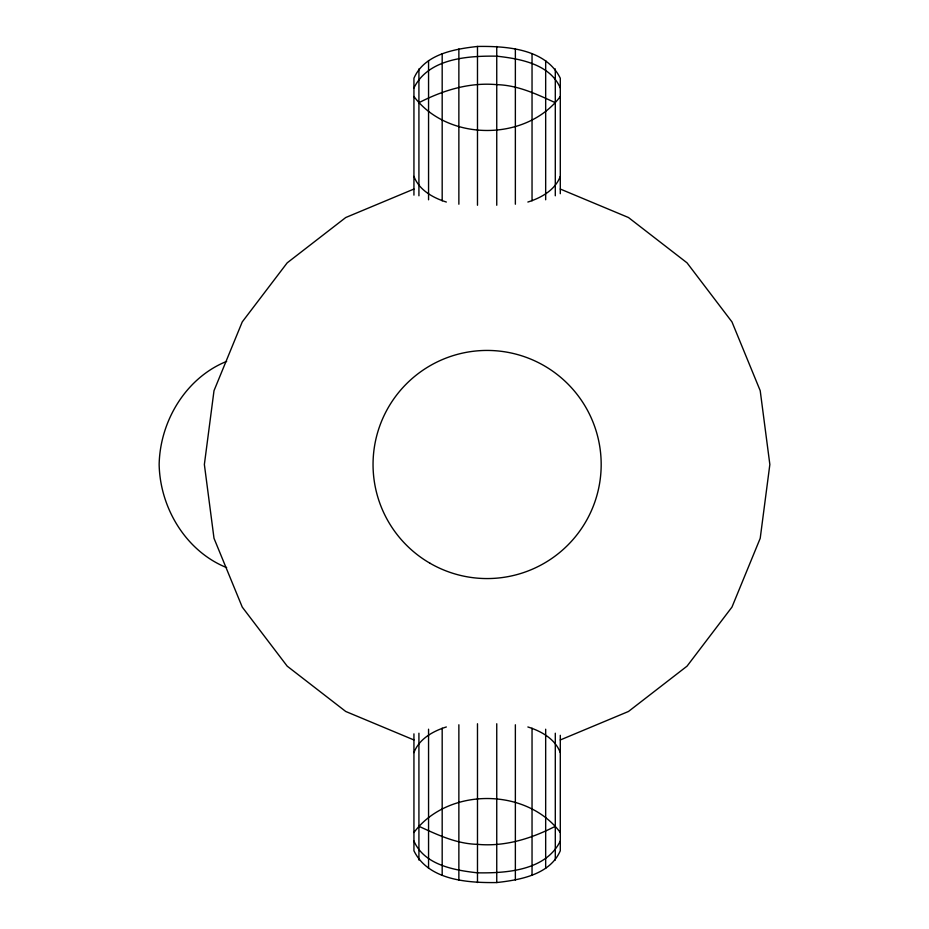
<?xml version="1.0" encoding="UTF-8"?>
<svg xmlns="http://www.w3.org/2000/svg" width="929" height="929" viewBox="0 0 929 929"><rect width="100%" height="100%" fill="white"/><g stroke="black" fill="none" stroke-linecap="round" stroke-linejoin="round"><path stroke-width="1.39" d="M560.292 193.696L560.292 78.222C545.799 48.656 506.56 46.044 477.483 46.45C454.188 49.074 424.402 54.219 413.939 78.222L413.939 195.136M413.939 87.941C428.42 58.364 467.67 55.752 496.748 56.17C520.043 58.794 549.829 63.927 560.292 87.941M560.292 176.371C555.112 190.12 541.212 197.854 527.869 202.034M413.939 752.629C419.118 738.88 433.019 731.146 446.35 726.966M560.292 841.059C545.799 870.636 506.56 873.248 477.483 872.83C454.188 870.206 424.402 865.073 413.939 841.059M413.939 733.864L413.939 850.778C428.42 880.344 467.67 882.956 496.748 882.55C520.043 879.926 549.829 874.781 560.292 850.778L560.292 735.303M413.939 96.488C447.72 141.812 526.499 141.812 560.292 96.488M413.939 832.512C447.72 787.188 526.499 787.188 560.292 832.512M413.939 189.04L345.739 217.525L287.189 262.849L242.248 321.91L214.007 390.691L204.368 464.5L214.007 538.309L242.248 607.09L287.189 666.151L345.739 711.475L413.939 739.96M560.292 739.96L628.48 711.475L687.042 666.151L731.971 607.09L760.212 538.309L769.851 464.5L760.212 390.691L731.971 321.91L687.042 262.849L628.48 217.525L560.292 189.04M226.664 361.369C185.846 377.824 159.997 421.162 159.149 464.5C159.997 507.838 185.846 551.176 226.664 567.631M418.921 102.689C442.97 90.357 469.331 82.135 496.748 84.655C517.801 85.178 536.614 94.143 555.298 102.689M555.298 826.311C531.249 838.643 504.888 846.865 477.483 844.345C456.429 843.822 437.617 834.857 418.921 826.311M413.939 176.371C419.118 190.12 433.019 197.854 446.35 202.034M527.869 726.966C541.212 731.146 555.112 738.88 560.292 752.629M555.298 68.92L555.298 195.787M555.298 733.213L555.298 860.08M545.671 60.571L545.671 199.793M545.671 729.207L545.671 868.429M532.038 53.766L532.038 200.827M532.038 728.173L532.038 875.234M515.363 48.947L515.363 204.217M515.363 724.783L515.363 880.053M496.748 46.45L496.748 205.251M496.748 723.749L496.748 882.55M477.483 46.45L477.483 205.251M477.483 723.749L477.483 882.55M458.868 48.947L458.868 204.217M458.868 724.783L458.868 880.053M442.181 53.766L442.181 200.827M442.181 728.173L442.181 875.234M428.559 60.571L428.559 199.793M428.559 729.207L428.559 868.429M418.921 68.92L418.921 195.787M418.921 733.213L418.921 860.08M430.081 563.288A114.07 114.07 0 0 0 601.179 464.5A114.07 114.07 0 0 0 430.081 365.712A114.07 114.07 0 0 0 430.081 563.288"/></g></svg>
